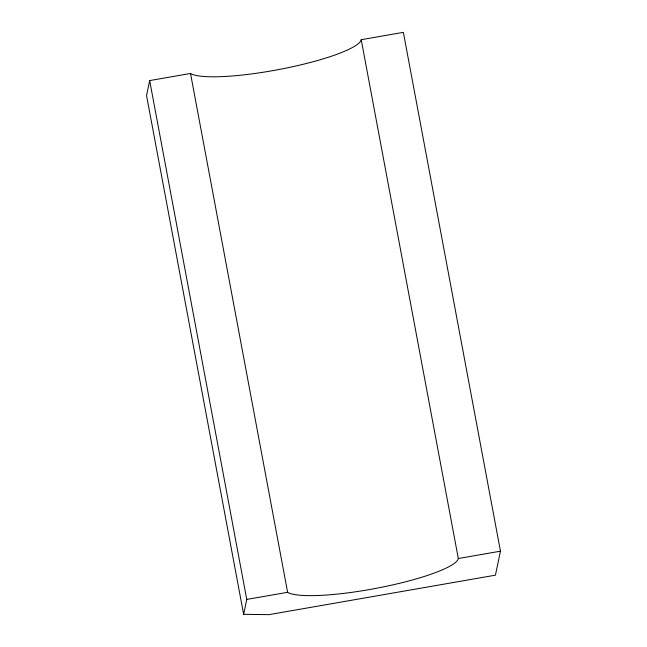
<?xml version="1.0" encoding="UTF-8"?>
<svg xmlns="http://www.w3.org/2000/svg" width="647" height="647" viewBox="0 0 647 647"><rect width="100%" height="100%" fill="white"/><g stroke="black" fill="none" stroke-linecap="round" stroke-linejoin="round"><path stroke-width="0.97" d="M149.659 80.584L146.537 95.489L243.636 614.327L268.942 614.65L495.432 575.175L500.463 551.187L403.364 32.35L361.22 39.693A87.903 15.261 -10.6 0 1 282.771 68.768A87.903 15.261 -10.6 0 1 190.525 73.467L149.659 80.584L246.758 599.429L243.636 614.327M246.758 599.429L287.624 592.304A87.903 15.261 -10.6 0 0 379.87 587.605A87.903 15.261 -10.6 0 0 458.319 558.531L500.463 551.187M361.22 39.693L458.319 558.531M190.525 73.467L287.624 592.304"/></g></svg>
